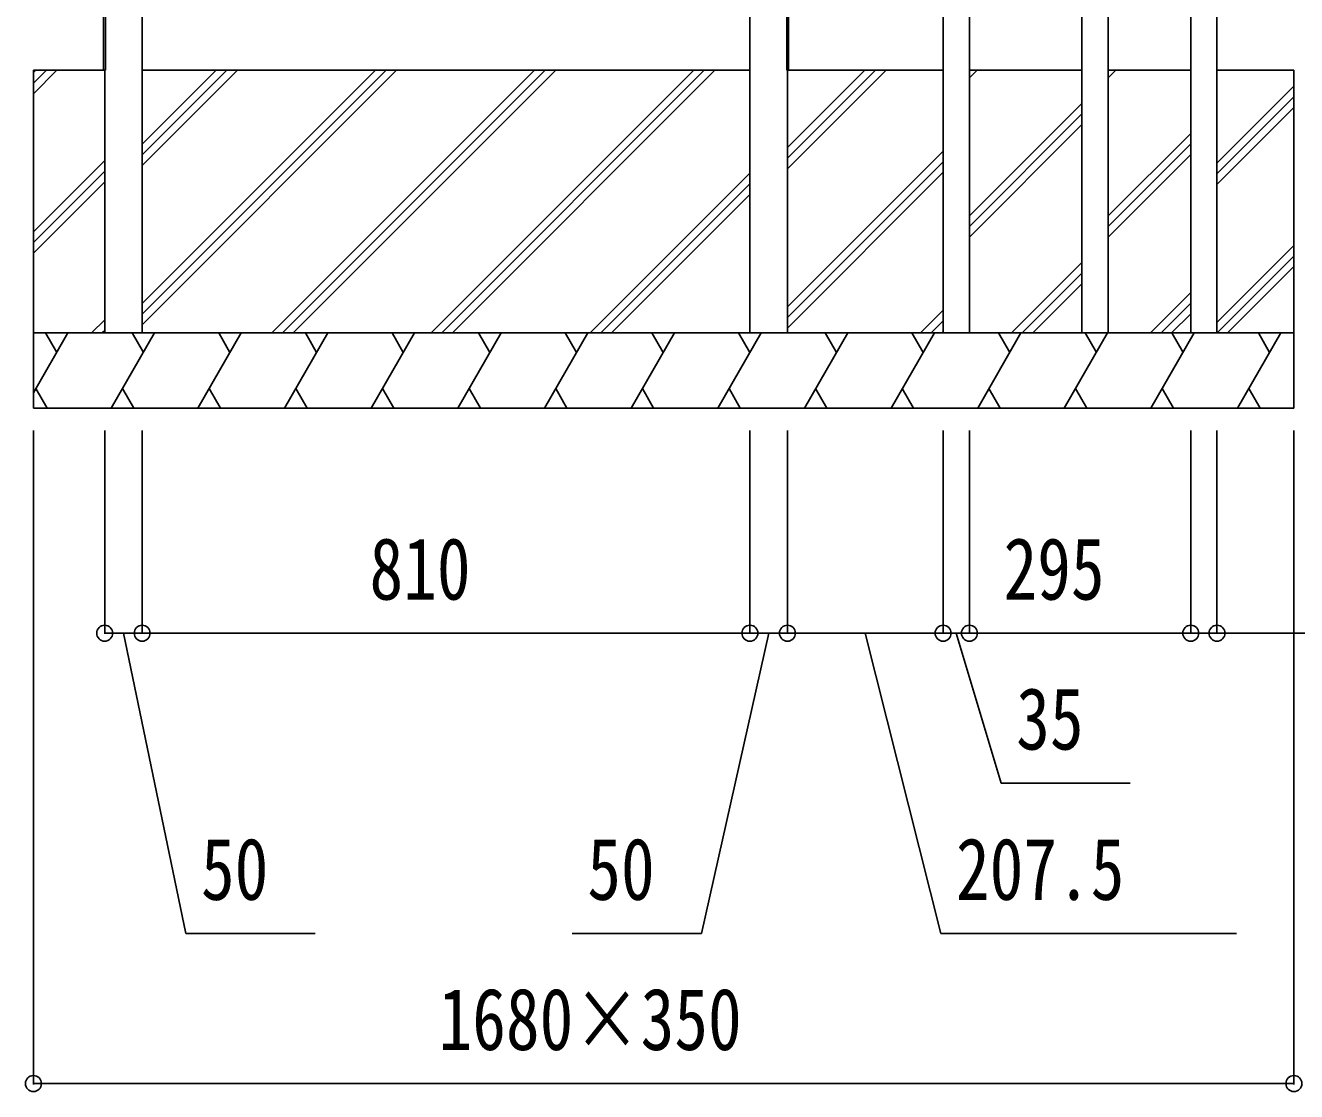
# Model space of a CAD drawing. Units: millimetres, scale not verified. Extents: x -10512 to 10513, y -7424 to 7426.
# Drawn here: x 5739 to 7433, y -2885 to -1465 of the extents above; entities that cross this region are included whole.
import ezdxf
from ezdxf.enums import TextEntityAlignment as Align

# ---------------------------------------------------------------- set-up
doc = ezdxf.new("R2010")
doc.units = ezdxf.units.MM
doc.header["$LTSCALE"] = 40
doc.layers.add('0-4_YKK_A1', color=4, linetype='Continuous')
doc.layers.add('0-5_YKK_D', color=6, linetype='Continuous')
doc.styles.add('ＭＳ ゴシック', font='')
doc.styles.get('ＭＳ ゴシック').set_extended_font_data('MS Gothic')

msp = doc.modelspace()

# ---------------------------------------------------------------- linework, layer by layer
at = {"layer": '0-4_YKK_A1'}
for p, q in [((5749.35, -1524.4), (5749.35, -1974.4)), ((5749.35, -1524.4), (5844.35, -1524.4)), ((5749.35, -1527.58), (5752.53, -1524.4)), ((5749.35, -1541.72), (5766.67, -1524.4)), ((5749.35, -1555.86), (5780.81, -1524.4)), ((5842.85, -1524.4), (5845.35, -1524.4)), ((5844.35, -1524.4), (5844.35, -1874.4)), ((5894.35, -1623.08), (5993.03, -1524.4)), ((5894.35, -1835.22), (6205.17, -1524.4)), ((5894.35, -1637.23), (6007.18, -1524.4)), ((5894.35, -1849.36), (6219.31, -1524.4)), ((5894.35, -1651.37), (6021.32, -1524.4)), ((5894.35, -1863.5), (6233.45, -1524.4)), ((6067.3, -1874.4), (6417.3, -1524.4)), ((6081.44, -1874.4), (6431.44, -1524.4)), ((6095.58, -1874.4), (6445.58, -1524.4)), ((6279.43, -1874.4), (6629.43, -1524.4)), ((6293.57, -1874.4), (6643.57, -1524.4)), ((6307.71, -1874.4), (6657.71, -1524.4)), ((6755.85, -1524.4), (6753.35, -1524.4)), ((6754.35, -1524.4), (6754.35, -1874.4)), ((6961.85, -1524.4), (6754.35, -1524.4)), ((6754.35, -1627.52), (6857.47, -1524.4)), ((6754.35, -1641.66), (6871.61, -1524.4)), ((6754.35, -1655.8), (6885.75, -1524.4)), ((7146.85, -1524.4), (6996.85, -1524.4)), ((6996.85, -1534.7), (7007.15, -1524.4)), ((7291.85, -1524.4), (7181.85, -1524.4)), ((7181.85, -1534.7), (7192.15, -1524.4)), ((7429.35, -1524.4), (7326.85, -1524.4)), ((7429.35, -1524.4), (7429.35, -1974.4)), ((7326.85, -1648.18), (7429.35, -1545.68)), ((6996.85, -1718.54), (7146.85, -1568.54)), ((7326.85, -1662.32), (7429.35, -1559.82)), ((7326.85, -1676.46), (7429.35, -1573.96)), ((6996.85, -1732.69), (7146.85, -1582.69)), ((6996.85, -1746.83), (7146.85, -1596.83)), ((7181.85, -1718.54), (7291.85, -1608.54)), ((7181.85, -1732.69), (7291.85, -1622.69)), ((6754.35, -1839.65), (6961.85, -1632.15)), ((7181.85, -1746.83), (7291.85, -1636.83)), ((5749.35, -1739.71), (5844.35, -1644.71)), ((5749.35, -1753.85), (5844.35, -1658.85)), ((6754.35, -1853.79), (6961.85, -1646.29)), ((5749.35, -1767.99), (5844.35, -1672.99)), ((6491.56, -1874.4), (6704.35, -1661.61)), ((6505.7, -1874.4), (6704.35, -1675.75)), ((6754.35, -1867.93), (6961.85, -1660.43)), ((6519.85, -1874.4), (6704.35, -1689.9)), ((7326.85, -1860.31), (7429.35, -1757.81)), ((7326.9, -1874.4), (7429.35, -1771.95)), ((7053.13, -1874.4), (7146.85, -1780.68)), ((7067.27, -1874.4), (7146.85, -1794.82)), ((7341.04, -1874.4), (7429.35, -1786.09)), ((7081.41, -1874.4), (7146.85, -1808.96)), ((7238.13, -1874.4), (7291.85, -1820.68)), ((6931.73, -1874.4), (6961.85, -1844.28)), ((7252.27, -1874.4), (7291.85, -1834.82)), ((5826.79, -1874.4), (5844.35, -1856.84)), ((6945.87, -1874.4), (6961.85, -1858.42)), ((7266.41, -1874.4), (7291.85, -1848.96)), ((5749.35, -1874.4), (7429.35, -1874.4)), ((5749.35, -1954.24), (5795.44, -1874.4)), ((5765.44, -1874.4), (5780.44, -1900.38)), ((5840.93, -1874.4), (5844.35, -1870.98)), ((5844.35, -1874.4), (5894.35, -1874.4)), ((5853.18, -1974.4), (5910.91, -1874.4)), ((5880.91, -1874.4), (5895.91, -1900.38)), ((5968.65, -1974.4), (6026.38, -1874.4)), ((5996.38, -1874.4), (6011.38, -1900.38)), ((6084.12, -1974.4), (6141.85, -1874.4)), ((6111.85, -1874.4), (6126.85, -1900.38)), ((6199.59, -1974.4), (6257.32, -1874.4)), ((6227.32, -1874.4), (6242.32, -1900.38)), ((6315.06, -1974.4), (6372.79, -1874.4)), ((6342.79, -1874.4), (6357.79, -1900.38)), ((6430.53, -1974.4), (6488.26, -1874.4)), ((6458.26, -1874.4), (6473.26, -1900.38)), ((6546, -1974.4), (6603.73, -1874.4)), ((6573.73, -1874.4), (6588.73, -1900.38)), ((6661.47, -1974.4), (6719.2, -1874.4)), ((6689.2, -1874.4), (6704.2, -1900.38)), ((6703.69, -1874.4), (6704.35, -1873.74)), ((6754.35, -1874.4), (6704.35, -1874.4)), ((6776.94, -1974.4), (6834.67, -1874.4)), ((6804.67, -1874.4), (6819.67, -1900.38)), ((6892.41, -1974.4), (6950.14, -1874.4)), ((6920.14, -1874.4), (6935.14, -1900.38)), ((6960.01, -1874.4), (6961.85, -1872.56)), ((7007.88, -1974.4), (7065.61, -1874.4)), ((7035.61, -1874.4), (7050.61, -1900.38)), ((7123.35, -1974.4), (7181.08, -1874.4)), ((7151.08, -1874.4), (7166.08, -1900.38)), ((7238.82, -1974.4), (7296.55, -1874.4)), ((7266.55, -1874.4), (7281.55, -1900.38)), ((7354.29, -1974.4), (7412.02, -1874.4)), ((7382.02, -1874.4), (7397.02, -1900.38)), ((5767.71, -1974.4), (5752.71, -1948.42)), ((5883.18, -1974.4), (5868.18, -1948.42)), ((5998.65, -1974.4), (5983.65, -1948.42)), ((6114.12, -1974.4), (6099.12, -1948.42)), ((6229.59, -1974.4), (6214.59, -1948.42)), ((6345.06, -1974.4), (6330.06, -1948.42)), ((6460.53, -1974.4), (6445.53, -1948.42)), ((6576, -1974.4), (6561, -1948.42)), ((6691.47, -1974.4), (6676.47, -1948.42)), ((6806.94, -1974.4), (6791.94, -1948.42)), ((6922.41, -1974.4), (6907.41, -1948.42)), ((7037.88, -1974.4), (7022.88, -1948.42)), ((7153.35, -1974.4), (7138.35, -1948.42)), ((7268.82, -1974.4), (7253.82, -1948.42)), ((7384.29, -1974.4), (7369.29, -1948.42)), ((5749.35, -1974.4), (7429.35, -1974.4))]:
    msp.add_line(p, q, dxfattribs=at)
for points in [[(5842.85, 43.6), (5842.85, -1424.4), (5842.85, -1524.4)], [(5845.35, 43.6), (5845.35, -1424.4), (5845.35, -1524.4)], [(6753.35, 43.6), (6753.35, -1424.4), (6753.35, -1524.4)], [(6755.85, 43.6), (6755.85, -1424.4), (6755.85, -1524.4)], [(5894.35, -1874.4), (5894.35, -1424.4), (5894.35, -1399.4)], [(6704.35, -1874.4), (6704.35, -1424.4), (6704.35, -1399.4)], [(5894.35, -1524.4), (6299.35, -1524.4), (6704.35, -1524.4)]]:
    msp.add_lwpolyline(points, dxfattribs=at)
for points in [[(6961.85, -1424.4), (6961.85, -1874.4), (6996.85, -1874.4), (6996.85, -1424.4)], [(7146.85, -1424.4), (7146.85, -1874.4), (7181.85, -1874.4), (7181.85, -1424.4)], [(7291.85, -1424.4), (7291.85, -1874.4), (7326.85, -1874.4), (7326.85, -1424.4)]]:
    msp.add_lwpolyline(points, close=True, dxfattribs=at)
at = {"layer": '0-5_YKK_D'}
for p, q in [((5749.35, -2004.4), (5749.35, -2875.4)), ((5844.35, -2004.4), (5844.35, -2275.4)), ((5894.35, -2004.4), (5894.35, -2275.4)), ((5894.35, -2004.4), (5894.35, -2275.4)), ((6704.35, -2004.4), (6704.35, -2275.4)), ((6704.35, -2004.4), (6704.35, -2275.4)), ((6754.35, -2004.4), (6754.35, -2275.4)), ((6754.35, -2004.4), (6754.35, -2275.4)), ((6961.85, -2004.4), (6961.85, -2275.4)), ((6961.85, -2004.4), (6961.85, -2275.4)), ((6996.85, -2004.4), (6996.85, -2275.4)), ((6996.85, -2004.4), (6996.85, -2275.4)), ((7291.85, -2004.4), (7291.85, -2275.4)), ((7291.85, -2004.4), (7291.85, -2275.4)), ((7326.85, -2004.4), (7326.85, -2275.4)), ((7429.35, -2004.4), (7429.35, -2875.4)), ((5894.35, -2274.4), (5844.35, -2274.4)), ((6704.35, -2274.4), (5894.35, -2274.4)), ((6754.35, -2274.4), (6704.35, -2274.4)), ((6961.85, -2274.4), (6754.35, -2274.4)), ((6961.85, -2274.4), (6919.35, -2274.4)), ((6961.85, -2274.4), (6996.85, -2274.4)), ((6961.85, -2274.4), (6996.85, -2274.4)), ((6996.85, -2274.4), (7291.85, -2274.4)), ((6996.85, -2274.4), (7039.35, -2274.4)), ((7291.85, -2274.4), (7249.35, -2274.4)), ((7326.85, -2274.4), (7291.85, -2274.4)), ((7326.85, -2274.4), (7369.35, -2274.4)), ((5749.35, -2874.4), (7429.35, -2874.4))]:
    msp.add_line(p, q, dxfattribs=at)
for points in [[(5869.35, -2274.4), (5952.71, -2674.4), (6124.71, -2674.4)], [(6729.35, -2274.4), (6639.6, -2674.4), (6467.6, -2674.4)], [(6858.1, -2274.4), (6958.98, -2674.4), (7352.98, -2674.4)], [(6979.35, -2274.4), (7039.27, -2474.15), (7211.27, -2474.15)], [(7614.27, -2274.4), (7326.85, -2274.4), (7291.85, -2274.4)]]:
    msp.add_lwpolyline(points, dxfattribs=at)
for centre in [(5844.35, -2274.4), (5894.35, -2274.4), (5894.35, -2274.4), (6704.35, -2274.4), (6704.35, -2274.4), (6754.35, -2274.4), (6754.35, -2274.4), (6961.85, -2274.4), (6961.85, -2274.4), (6996.85, -2274.4), (6996.85, -2274.4), (7291.85, -2274.4), (7291.85, -2274.4), (7326.85, -2274.4), (5749.35, -2874.4), (7429.35, -2874.4)]:
    msp.add_circle(centre, 10.62, dxfattribs=at)

# ---------------------------------------------------------------- texts
at = {"layer": '0-5_YKK_D', "style": 'ＭＳ ゴシック', "width": 0.8}
for s, p in [('810', (6197.35, -2254.4)), ('295', (7042.35, -2254.4)), ('35', (7059.27, -2454.15)), ('50', (5972.71, -2654.4)), ('50', (6487.6, -2654.4)), ('207.5', (6978.98, -2654.4)), ('1680×350', (6289.35, -2854.4))]:
    msp.add_text(s, height=82.48, dxfattribs=at).set_placement(p, align=Align.BOTTOM_LEFT)

doc.saveas('drawing.dxf')
